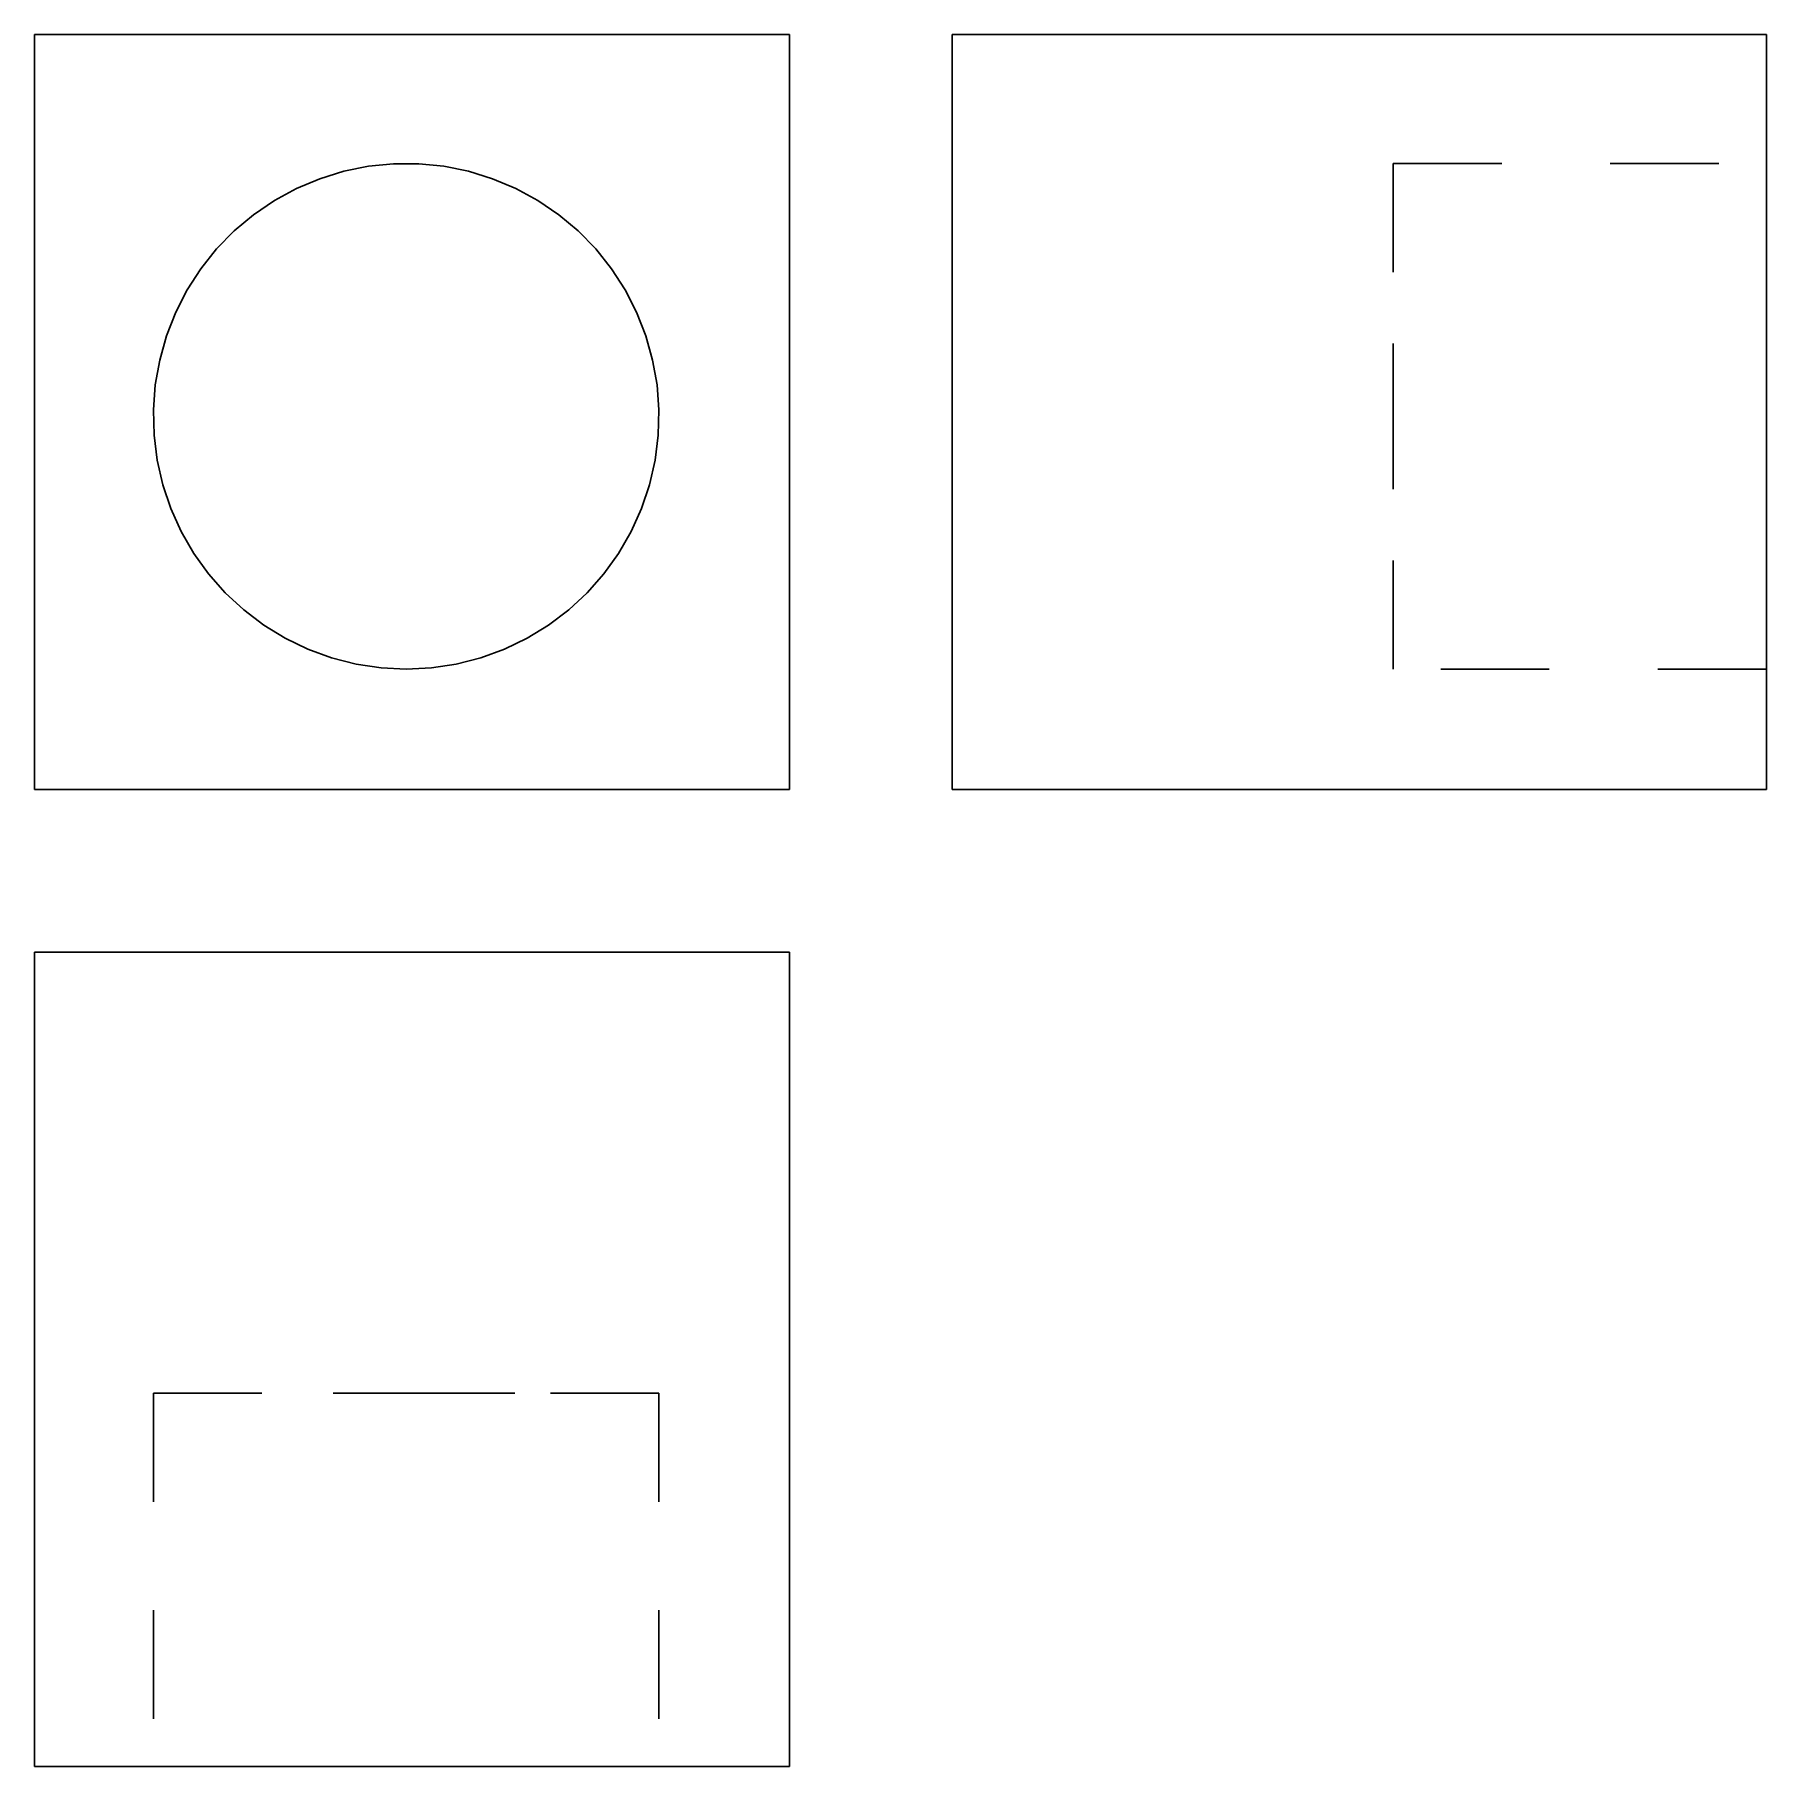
# Model space of a CAD drawing. Extents: x 0 to 1.6, y 0 to 1.6.
import ezdxf

# ---------------------------------------------------------------- set-up
doc = ezdxf.new("R2010")
doc.units = 0
doc.linetypes.add('HIDDEN', pattern=[0.037501, 0.025013, -0.012488])
for name, color, linetype in [('FRONT', 7, 'CONTINUOUS'), ('FRONT_HID', 7, 'HIDDEN'), ('LEFT', 7, 'CONTINUOUS'), ('LEFT_HID', 7, 'HIDDEN'), ('TOP', 7, 'CONTINUOUS'), ('TOP_HID', 7, 'HIDDEN')]:
    doc.layers.add(name, color=color, linetype=linetype)

msp = doc.modelspace()

# ---------------------------------------------------------------- linework, layer by layer
at = {"layer": 'FRONT'}
for p, q in [((0, 1.595313), (0, 0.9)), ((0.695312, 1.595313), (0, 1.595313)), ((0.695312, 0.9), (0.695312, 1.595313)), ((0, 0.9), (0.695312, 0.9))]:
    msp.add_line(p, q, dxfattribs=at)
at = {"layer": 'FRONT_HID', "linetype": 'HIDDEN'}
for p, q in [((0.284801, 1.469443), (0.262615, 1.462599)), ((0.284801, 1.469443), (0.262615, 1.462599)), ((0.307559, 1.474043), (0.284801, 1.469443)), ((0.307559, 1.474043), (0.284801, 1.469443)), ((0.330661, 1.476355), (0.307559, 1.474043)), ((0.330661, 1.476355), (0.307559, 1.474043)), ((0.353879, 1.476355), (0.330661, 1.476355)), ((0.353879, 1.476355), (0.330661, 1.476355)), ((0.376981, 1.474043), (0.353879, 1.476355)), ((0.376981, 1.474043), (0.353879, 1.476355)), ((0.399738, 1.469443), (0.376981, 1.474043)), ((0.399738, 1.469443), (0.376981, 1.474043)), ((0.421924, 1.462599), (0.399738, 1.469443)), ((0.421924, 1.462599), (0.399738, 1.469443)), ((0.24122, 1.453581), (0.22083, 1.442477)), ((0.24122, 1.453581), (0.22083, 1.442477)), ((0.262615, 1.462599), (0.24122, 1.453581)), ((0.262615, 1.462599), (0.24122, 1.453581)), ((0.443319, 1.453581), (0.421924, 1.462599)), ((0.443319, 1.453581), (0.421924, 1.462599)), ((0.463709, 1.442477), (0.443319, 1.453581)), ((0.463709, 1.442477), (0.443319, 1.453581)), ((0.22083, 1.442477), (0.201647, 1.429398)), ((0.22083, 1.442477), (0.201647, 1.429398)), ((0.482893, 1.429398), (0.463709, 1.442477)), ((0.482893, 1.429398), (0.463709, 1.442477)), ((0.201647, 1.429398), (0.183861, 1.414474)), ((0.201647, 1.429398), (0.183861, 1.414474)), ((0.500678, 1.414474), (0.482893, 1.429398)), ((0.500678, 1.414474), (0.482893, 1.429398)), ((0.183861, 1.414474), (0.16765, 1.397853)), ((0.183861, 1.414474), (0.16765, 1.397853)), ((0.51689, 1.397853), (0.500678, 1.414474)), ((0.51689, 1.397853), (0.500678, 1.414474)), ((0.16765, 1.397853), (0.153174, 1.379701)), ((0.16765, 1.397853), (0.153174, 1.379701)), ((0.531366, 1.379701), (0.51689, 1.397853)), ((0.531366, 1.379701), (0.51689, 1.397853)), ((0.153174, 1.379701), (0.140577, 1.360197)), ((0.153174, 1.379701), (0.140577, 1.360197)), ((0.543962, 1.360197), (0.531366, 1.379701)), ((0.543962, 1.360197), (0.531366, 1.379701)), ((0.140577, 1.360197), (0.129985, 1.339537)), ((0.140577, 1.360197), (0.129985, 1.339537)), ((0.554555, 1.339537), (0.543962, 1.360197)), ((0.554555, 1.339537), (0.543962, 1.360197)), ((0.129985, 1.339537), (0.121502, 1.317924)), ((0.129985, 1.339537), (0.121502, 1.317924)), ((0.563037, 1.317924), (0.554555, 1.339537)), ((0.563037, 1.317924), (0.554555, 1.339537)), ((0.121502, 1.317924), (0.115214, 1.295574)), ((0.121502, 1.317924), (0.115214, 1.295574)), ((0.569325, 1.295574), (0.563037, 1.317924)), ((0.569325, 1.295574), (0.563037, 1.317924)), ((0.115214, 1.295574), (0.111182, 1.272709)), ((0.115214, 1.295574), (0.111182, 1.272709)), ((0.573357, 1.272709), (0.569325, 1.295574)), ((0.573357, 1.272709), (0.569325, 1.295574)), ((0.111182, 1.272709), (0.109447, 1.249556)), ((0.111182, 1.272709), (0.109447, 1.249556)), ((0.575092, 1.249556), (0.573357, 1.272709)), ((0.575092, 1.249556), (0.573357, 1.272709)), ((0.109447, 1.249556), (0.110026, 1.226346)), ((0.109447, 1.249556), (0.110026, 1.226346)), ((0.574513, 1.226346), (0.575092, 1.249556)), ((0.574513, 1.226346), (0.575092, 1.249556)), ((0.110026, 1.226346), (0.112913, 1.203308)), ((0.110026, 1.226346), (0.112913, 1.203308)), ((0.571626, 1.203308), (0.574513, 1.226346)), ((0.571626, 1.203308), (0.574513, 1.226346)), ((0.112913, 1.203308), (0.11808, 1.180673)), ((0.112913, 1.203308), (0.11808, 1.180673)), ((0.56646, 1.180673), (0.571626, 1.203308)), ((0.56646, 1.180673), (0.571626, 1.203308)), ((0.11808, 1.180673), (0.125474, 1.158664)), ((0.11808, 1.180673), (0.125474, 1.158664)), ((0.559065, 1.158664), (0.56646, 1.180673)), ((0.559065, 1.158664), (0.56646, 1.180673)), ((0.125474, 1.158664), (0.135023, 1.137501)), ((0.125474, 1.158664), (0.135023, 1.137501)), ((0.549516, 1.137501), (0.559065, 1.158664)), ((0.549516, 1.137501), (0.559065, 1.158664)), ((0.135023, 1.137501), (0.146632, 1.117394)), ((0.135023, 1.137501), (0.146632, 1.117394)), ((0.537907, 1.117394), (0.549516, 1.137501)), ((0.537907, 1.117394), (0.549516, 1.137501)), ((0.146632, 1.117394), (0.160185, 1.098543)), ((0.146632, 1.117394), (0.160185, 1.098543)), ((0.524354, 1.098543), (0.537907, 1.117394)), ((0.524354, 1.098543), (0.537907, 1.117394)), ((0.160185, 1.098543), (0.175548, 1.081134)), ((0.160185, 1.098543), (0.175548, 1.081134)), ((0.508991, 1.081134), (0.524354, 1.098543)), ((0.508991, 1.081134), (0.524354, 1.098543)), ((0.175548, 1.081134), (0.192568, 1.065342)), ((0.175548, 1.081134), (0.192568, 1.065342)), ((0.491972, 1.065342), (0.508991, 1.081134)), ((0.491972, 1.065342), (0.508991, 1.081134)), ((0.192568, 1.065342), (0.211075, 1.051323)), ((0.192568, 1.065342), (0.211075, 1.051323)), ((0.473464, 1.051323), (0.491972, 1.065342)), ((0.473464, 1.051323), (0.491972, 1.065342)), ((0.211075, 1.051323), (0.230887, 1.039217)), ((0.211075, 1.051323), (0.230887, 1.039217)), ((0.230887, 1.039217), (0.251805, 1.029143)), ((0.230887, 1.039217), (0.251805, 1.029143)), ((0.432734, 1.029143), (0.453653, 1.039217)), ((0.432734, 1.029143), (0.453653, 1.039217)), ((0.453653, 1.039217), (0.473464, 1.051323)), ((0.453653, 1.039217), (0.473464, 1.051323)), ((0.251805, 1.029143), (0.273623, 1.021202)), ((0.251805, 1.029143), (0.273623, 1.021202)), ((0.273623, 1.021202), (0.296123, 1.015473)), ((0.273623, 1.021202), (0.296123, 1.015473)), ((0.388417, 1.015473), (0.410917, 1.021202)), ((0.388417, 1.015473), (0.410917, 1.021202)), ((0.410917, 1.021202), (0.432734, 1.029143)), ((0.410917, 1.021202), (0.432734, 1.029143)), ((0.296123, 1.015473), (0.319081, 1.012013)), ((0.296123, 1.015473), (0.319081, 1.012013)), ((0.319081, 1.012013), (0.34227, 1.010855)), ((0.319081, 1.012013), (0.34227, 1.010855)), ((0.34227, 1.010855), (0.365459, 1.012013)), ((0.34227, 1.010855), (0.365459, 1.012013)), ((0.365459, 1.012013), (0.388417, 1.015473)), ((0.365459, 1.012013), (0.388417, 1.015473))]:
    msp.add_line(p, q, dxfattribs=at)
at = {"layer": 'LEFT'}
for p, q in [((0.845313, 1.595313), (1.595312, 1.595313)), ((0.845313, 1.595313), (0.845313, 0.9)), ((1.595312, 1.595313), (1.595312, 0.9)), ((0.845313, 0.9), (1.595312, 0.9))]:
    msp.add_line(p, q, dxfattribs=at)
at = {"layer": 'LEFT_HID', "linetype": 'HIDDEN'}
for p, q in [((1.251563, 1.010855), (1.251563, 1.476645)), ((1.251563, 1.476645), (1.251563, 1.010855)), ((1.251563, 1.476645), (1.595312, 1.476645)), ((1.595312, 1.010855), (1.595312, 1.476645)), ((1.595312, 1.476645), (1.595312, 1.010855)), ((1.595312, 1.010855), (1.251563, 1.010855))]:
    msp.add_line(p, q, dxfattribs=at)
at = {"layer": 'TOP'}
for p, q in [((0, 0.75), (0, 0)), ((0.695312, 0.75), (0, 0.75)), ((0.695312, 0.75), (0.695312, 0)), ((0.695312, 0), (0, 0))]:
    msp.add_line(p, q, dxfattribs=at)
at = {"layer": 'TOP_HID', "linetype": 'HIDDEN'}
for p, q in [((0.575164, 0.34375), (0.109375, 0.34375)), ((0.109375, 0.34375), (0.34227, 0.34375)), ((0.109375, 0.34375), (0.109375, 0)), ((0.34227, 0.34375), (0.575164, 0.34375)), ((0.575164, 0.34375), (0.575164, 0)), ((0.575164, 0), (0.109375, 0)), ((0.109375, 0), (0.34227, 0)), ((0.34227, 0), (0.575164, 0))]:
    msp.add_line(p, q, dxfattribs=at)

doc.saveas('drawing.dxf')
